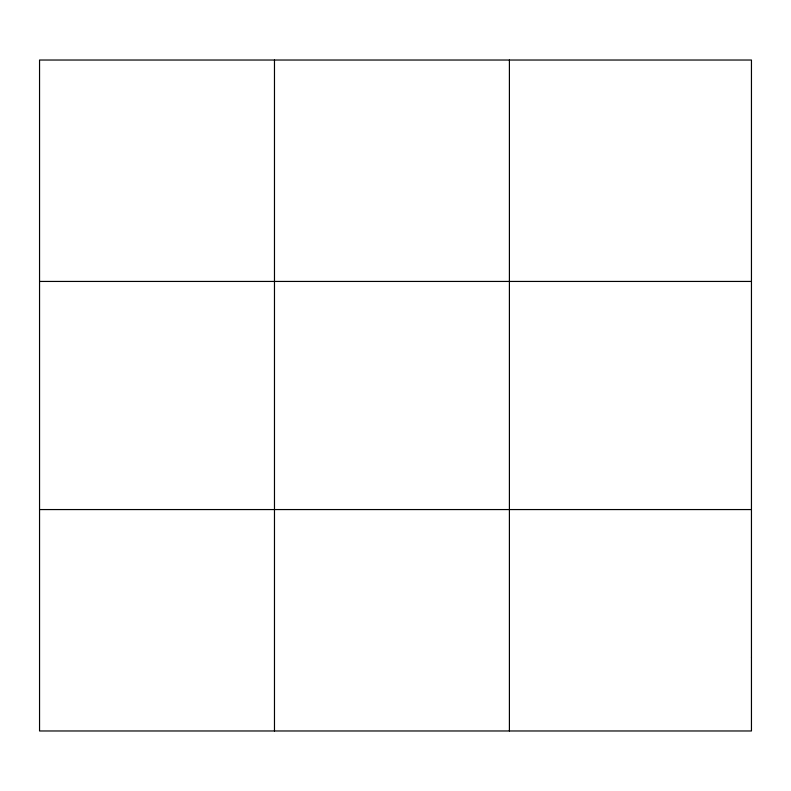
<?xml version="1.0" encoding="UTF-8"?>
<svg xmlns="http://www.w3.org/2000/svg" width="791" height="791" viewBox="0 0 791 791"><rect width="100%" height="100%" fill="white"/><g stroke="black" fill="none" stroke-linecap="round" stroke-linejoin="round"><path stroke-width="1.19" d="M274.477 60.027L274.477 730.973M509.404 60.027L509.404 730.973M39.55 281.438L751.45 281.438M39.55 509.562L751.45 509.562M751.45 657.163L751.45 730.973L39.55 730.973L39.55 60.027L751.45 60.027L751.45 657.163"/></g></svg>
